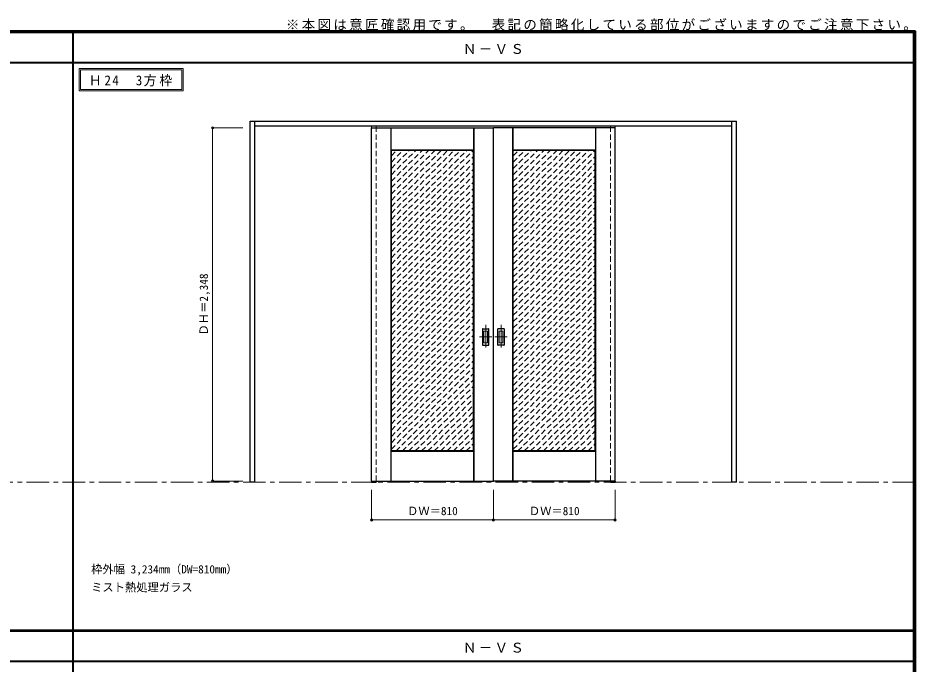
# Model space of a CAD drawing. Units: millimetres, scale not verified. Extents: x -6000 to 5700, y -4307 to 4260.
# Drawn here: x -267 to 5700, y -36 to 4260 of the extents above; entities that cross this region are included whole.
import ezdxf
from ezdxf.enums import TextEntityAlignment as Align

# ---------------------------------------------------------------- set-up
doc = ezdxf.new("R2010")
doc.units = ezdxf.units.MM
doc.header["$LTSCALE"] = 30
doc.header["$PDMODE"] = 32
doc.header["$PDSIZE"] = 15
doc.linetypes.add('CHAIN1', pattern=[8, 5, -1, 1, -1])
doc.linetypes.add('DASHED1', pattern=[1.8, 1.2, -0.6])
for name, color, linetype, lineweight in [('0-1_通り芯', 4, 'CHAIN1', 9), ('0-2_扉', 3, 'Continuous', 25), ('0-3_仕上げ', 7, 'Continuous', 18), ('0-4_枠', 3, 'Continuous', 25), ('0-6_引手', 7, 'Continuous', 18), ('0-A_文字', 7, 'Continuous', 18), ('0-B_寸法', 7, 'Continuous', 9), ('0-C_ハッチ', 4, 'DASHED1', 9), ('F-1_枠', 6, 'Continuous', 40)]:
    doc.layers.add(name, color=color, linetype=linetype, lineweight=lineweight)
doc.styles.add('ＭＳ ゴシック', font='')
doc.styles.get('ＭＳ ゴシック').set_extended_font_data('MS Gothic')

msp = doc.modelspace()

# ---------------------------------------------------------------- linework, layer by layer
at = {"layer": '0-1_通り芯'}
for p, q in [((2844, 2220), (2844, 2058)), ((2946, 2220), (2946, 2058)), ((2885, 2139), (2803, 2139)), ((2905, 2139), (2987, 2139))]:
    msp.add_line(p, q, dxfattribs=at)
at = {"layer": '0-1_通り芯', "color": 7, "lineweight": 18}
msp.add_line((-5490, 1173), (5690, 1173), dxfattribs=at)
at = {"layer": '0-2_扉'}
for p, q in [((2085, 3529.5), (2895, 3529.5)), ((2085, 1181.5), (2085, 3529.5)), ((3705, 3529.5), (2895, 3529.5)), ((2895, 1181.5), (2895, 3529.5)), ((3705, 1181.5), (3705, 3529.5)), ((2085, 1181.5), (2895, 1181.5)), ((3705, 1181.5), (2895, 1181.5))]:
    msp.add_line(p, q, dxfattribs=at)
at = {"layer": '0-3_仕上げ'}
for p, q in [((2213, 1181.5), (2213, 3529.5)), ((2214.5, 3382), (2214.5, 3529.5)), ((2216, 3383.5), (2216, 3529.5)), ((2764, 3383.5), (2764, 3529.5)), ((2765.5, 3382), (2765.5, 3529.5)), ((2767, 1181.5), (2767, 3529.5)), ((3023, 1181.5), (3023, 3529.5)), ((3024.5, 3382), (3024.5, 3529.5)), ((3026, 3383.5), (3026, 3529.5)), ((3574, 3383.5), (3574, 3529.5)), ((3575.5, 3382), (3575.5, 3529.5)), ((3577, 1181.5), (3577, 3529.5)), ((2217, 3379.5), (2214.5, 3382)), ((3027, 3379.5), (3024.5, 3382)), ((2214.5, 1181.5), (2214.5, 1379)), ((2216, 1181.5), (2216, 1377.5)), ((2764, 1377.5), (2216, 1377.5)), ((2763, 1381.5), (2765.5, 1379)), ((2764, 1377.5), (2765.5, 1379)), ((2764, 1181.5), (2764, 1377.5)), ((2765.5, 1181.5), (2765.5, 1379)), ((3024.5, 1181.5), (3024.5, 1379)), ((3026, 1181.5), (3026, 1377.5)), ((3574, 1377.5), (3026, 1377.5)), ((3573, 1381.5), (3575.5, 1379)), ((3574, 1377.5), (3575.5, 1379)), ((3574, 1181.5), (3574, 1377.5)), ((3575.5, 1181.5), (3575.5, 1379))]:
    msp.add_line(p, q, dxfattribs=at)
at = {"layer": '0-3_仕上げ', "color": 3, "lineweight": 25}
for p, q in [((2763, 3379.5), (2217, 3379.5)), ((2217, 1381.5), (2217, 3379.5)), ((2763, 1381.5), (2763, 3379.5)), ((3573, 3379.5), (3027, 3379.5)), ((3027, 1381.5), (3027, 3379.5)), ((3573, 1381.5), (3573, 3379.5)), ((2763, 1381.5), (2217, 1381.5)), ((3573, 1381.5), (3027, 1381.5))]:
    msp.add_line(p, q, dxfattribs=at)
at = {"layer": '0-3_仕上げ'}
for points in [[(2764, 3383.5), (2216, 3383.5), (2214.5, 3382)], [(2764, 3383.5), (2765.5, 3382), (2763, 3379.5)], [(3574, 3383.5), (3026, 3383.5), (3024.5, 3382)], [(3574, 3383.5), (3575.5, 3382), (3573, 3379.5)], [(2216, 1377.5), (2214.5, 1379), (2217, 1381.5)], [(3026, 1377.5), (3024.5, 1379), (3027, 1381.5)]]:
    msp.add_lwpolyline(points, dxfattribs=at)
at = {"layer": '0-4_枠'}
for p, q in [((1278, 1173), (1278, 3573)), ((1278, 3573), (4512, 3573)), ((1308, 1173), (1308, 3573)), ((1308, 3543), (4482, 3543)), ((4482, 1173), (4482, 3573)), ((4512, 1173), (4512, 3573)), ((1308, 1173), (1278, 1173)), ((2085, 1181.5), (2085, 1173)), ((2085, 1173), (2115, 1173)), ((2115, 1181.5), (2115, 1173)), ((3675, 1181.5), (3675, 1173)), ((3675, 1173), (3705, 1173)), ((3705, 1181.5), (3705, 1173)), ((4512, 1173), (4482, 1173))]:
    msp.add_line(p, q, dxfattribs=at)
at = {"layer": '0-4_枠', "color": 4, "linetype": 'DASHED1', "lineweight": 9}
for p, q in [((2085, 1181.5), (2085, 3543)), ((2115, 1181.5), (2115, 3543)), ((3675, 1181.5), (3675, 3543)), ((3705, 1181.5), (3705, 3543))]:
    msp.add_line(p, q, dxfattribs=at)
at = {"layer": '0-6_引手', "color": 3, "lineweight": 25}
for p, q in [((2823, 2192.5), (2823, 2085.5)), ((2824.5, 2194), (2863.5, 2194)), ((2865, 2085.5), (2865, 2192.5)), ((2925, 2085.5), (2925, 2192.5)), ((2965.5, 2194), (2926.5, 2194)), ((2967, 2192.5), (2967, 2085.5)), ((2824.5, 2084), (2863.5, 2084)), ((2965.5, 2084), (2926.5, 2084))]:
    msp.add_line(p, q, dxfattribs=at)
at = {"layer": '0-6_引手'}
for p, q in [((2831.5, 2176.5), (2831.5, 2101.5)), ((2833, 2178), (2855, 2178)), ((2856.5, 2101.5), (2856.5, 2176.5)), ((2933.5, 2101.5), (2933.5, 2176.5)), ((2957, 2178), (2935, 2178)), ((2958.5, 2176.5), (2958.5, 2101.5)), ((2833, 2100), (2855, 2100)), ((2957, 2100), (2935, 2100))]:
    msp.add_line(p, q, dxfattribs=at)
at = {"layer": '0-6_引手', "color": 3, "lineweight": 25}
for centre, start, end in [((2824.5, 2192.5), 90, 180), ((2863.5, 2192.5), 0, 90), ((2926.5, 2192.5), 90, 180), ((2965.5, 2192.5), 0, 90), ((2824.5, 2085.5), 180, 270), ((2863.5, 2085.5), 270, 0), ((2926.5, 2085.5), 180, 270), ((2965.5, 2085.5), 270, 0)]:
    msp.add_arc(centre, 1.5, start, end, dxfattribs=at)
at = {"layer": '0-6_引手'}
for centre, start, end in [((2833, 2176.5), 90, 180), ((2855, 2176.5), 0, 90), ((2935, 2176.5), 90, 180), ((2957, 2176.5), 0, 90), ((2833, 2101.5), 180, 270), ((2855, 2101.5), 270, 0), ((2935, 2101.5), 180, 270), ((2957, 2101.5), 270, 0)]:
    msp.add_arc(centre, 1.5, start, end, dxfattribs=at)
at = {"layer": '0-A_文字'}
for p, q in [((140, 3925), (140, 3775)), ((150, 3915), (150, 3785)), ((150, 3915), (822.62, 3915)), ((822.62, 3915), (822.62, 3785)), ((140, 3775), (832.62, 3775)), ((150, 3785), (822.62, 3785))]:
    msp.add_line(p, q, dxfattribs=at)
msp.add_lwpolyline([(140, 3925), (832.62, 3925), (832.62, 3775)], dxfattribs=at)
at = {"layer": '0-B_寸法', "color": 4}
for p, q in [((1028, 3529.5), (1228, 3529.5)), ((1028, 3529.5), (1028, 1181.5)), ((1028, 1181.5), (1228, 1181.5)), ((2085, 923), (2085, 1123)), ((2085, 923), (2085, 1123)), ((2895, 923), (2895, 1123)), ((2895, 923), (2895, 1123)), ((3705, 923), (3705, 1123)), ((3705, 923), (3705, 1123)), ((2085, 923), (3705, 923)), ((2085, 923), (3705, 923))]:
    msp.add_line(p, q, dxfattribs=at)
at = {"layer": '0-B_寸法'}
for p in [(1028, 3529.5), (1028, 1181.5), (2085, 923), (2895, 923), (3705, 923)]:
    msp.add_point(p, dxfattribs=at)
at = {"layer": '0-C_ハッチ'}
for p, q in [((2217, 3344.56), (2251.94, 3379.5)), ((2217, 3259.71), (2336.79, 3379.5)), ((2217, 3302.13), (2294.37, 3379.5)), ((2217, 2877.87), (2718.63, 3379.5)), ((2217, 2920.3), (2676.2, 3379.5)), ((2217, 2962.72), (2633.78, 3379.5)), ((2217, 3005.15), (2591.35, 3379.5)), ((2217, 3047.57), (2548.93, 3379.5)), ((2217, 3090), (2506.5, 3379.5)), ((2217, 3132.43), (2464.07, 3379.5)), ((2217, 3174.85), (2421.65, 3379.5)), ((2217, 3217.28), (2379.22, 3379.5)), ((2217, 2835.44), (2761.06, 3379.5)), ((3027, 3344.56), (3061.94, 3379.5)), ((3027, 3259.71), (3146.79, 3379.5)), ((3027, 3302.13), (3104.37, 3379.5)), ((3027, 2877.87), (3528.63, 3379.5)), ((3027, 2920.3), (3486.2, 3379.5)), ((3027, 2962.72), (3443.78, 3379.5)), ((3027, 3005.15), (3401.35, 3379.5)), ((3027, 3047.57), (3358.93, 3379.5)), ((3027, 3090), (3316.5, 3379.5)), ((3027, 3132.43), (3274.07, 3379.5)), ((3027, 3174.85), (3231.65, 3379.5)), ((3027, 3217.28), (3189.22, 3379.5)), ((3027, 2835.44), (3571.06, 3379.5)), ((2217, 2793.02), (2763, 3339.02)), ((2217, 2750.59), (2763, 3296.59)), ((3027, 2793.02), (3573, 3339.02)), ((3027, 2750.59), (3573, 3296.59)), ((2217, 2708.16), (2763, 3254.16)), ((3027, 2708.16), (3573, 3254.16)), ((2217, 2665.74), (2763, 3211.74)), ((2217, 2623.31), (2763, 3169.31)), ((3027, 2665.74), (3573, 3211.74)), ((3027, 2623.31), (3573, 3169.31)), ((2217, 2580.88), (2763, 3126.88)), ((3027, 2580.88), (3573, 3126.88)), ((2217, 2538.46), (2763, 3084.46)), ((3027, 2538.46), (3573, 3084.46)), ((2217, 2496.03), (2763, 3042.03)), ((2217, 2453.6), (2763, 2999.6)), ((3027, 2496.03), (3573, 3042.03)), ((3027, 2453.6), (3573, 2999.6)), ((2217, 2411.18), (2763, 2957.18)), ((3027, 2411.18), (3573, 2957.18)), ((2217, 2368.75), (2763, 2914.75)), ((2217, 2326.33), (2763, 2872.33)), ((3027, 2368.75), (3573, 2914.75)), ((3027, 2326.33), (3573, 2872.33)), ((2217, 2283.9), (2763, 2829.9)), ((3027, 2283.9), (3573, 2829.9)), ((2217, 2241.47), (2763, 2787.47)), ((2217, 2199.05), (2763, 2745.05)), ((3027, 2241.47), (3573, 2787.47)), ((3027, 2199.05), (3573, 2745.05)), ((2217, 2156.62), (2763, 2702.62)), ((3027, 2156.62), (3573, 2702.62)), ((2217, 2114.19), (2763, 2660.19)), ((3027, 2114.19), (3573, 2660.19)), ((2217, 2071.77), (2763, 2617.77)), ((2217, 2029.34), (2763, 2575.34)), ((3027, 2071.77), (3573, 2617.77)), ((3027, 2029.34), (3573, 2575.34)), ((2217, 1986.91), (2763, 2532.91)), ((3027, 1986.91), (3573, 2532.91)), ((2217, 1944.49), (2763, 2490.49)), ((2217, 1902.06), (2763, 2448.06)), ((3027, 1944.49), (3573, 2490.49)), ((3027, 1902.06), (3573, 2448.06)), ((2217, 1859.64), (2763, 2405.64)), ((3027, 1859.64), (3573, 2405.64)), ((2217, 1817.21), (2763, 2363.21)), ((3027, 1817.21), (3573, 2363.21)), ((2217, 1774.78), (2763, 2320.78)), ((2217, 1732.36), (2763, 2278.36)), ((3027, 1774.78), (3573, 2320.78)), ((3027, 1732.36), (3573, 2278.36)), ((2217, 1689.93), (2763, 2235.93)), ((3027, 1689.93), (3573, 2235.93)), ((2217, 1647.5), (2763, 2193.5)), ((2217, 1605.08), (2763, 2151.08)), ((3027, 1647.5), (3573, 2193.5)), ((3027, 1605.08), (3573, 2151.08)), ((2217, 1562.65), (2763, 2108.65)), ((3027, 1562.65), (3573, 2108.65)), ((2217, 1520.22), (2763, 2066.22)), ((3027, 1520.22), (3573, 2066.22)), ((2217, 1477.8), (2763, 2023.8)), ((2217, 1435.37), (2763, 1981.37)), ((3027, 1477.8), (3573, 2023.8)), ((3027, 1435.37), (3573, 1981.37)), ((2217, 1392.94), (2763, 1938.94)), ((3027, 1392.94), (3573, 1938.94)), ((2247.98, 1381.5), (2763, 1896.52)), ((2290.41, 1381.5), (2763, 1854.09)), ((3057.98, 1381.5), (3573, 1896.52)), ((3100.41, 1381.5), (3573, 1854.09)), ((2332.83, 1381.5), (2763, 1811.67)), ((3142.83, 1381.5), (3573, 1811.67)), ((2375.26, 1381.5), (2763, 1769.24)), ((3185.26, 1381.5), (3573, 1769.24)), ((2417.69, 1381.5), (2763, 1726.81)), ((2460.11, 1381.5), (2763, 1684.39)), ((3227.69, 1381.5), (3573, 1726.81)), ((3270.11, 1381.5), (3573, 1684.39)), ((2502.54, 1381.5), (2763, 1641.96)), ((3312.54, 1381.5), (3573, 1641.96)), ((2544.97, 1381.5), (2763, 1599.53)), ((2587.39, 1381.5), (2763, 1557.11)), ((3354.97, 1381.5), (3573, 1599.53)), ((3397.39, 1381.5), (3573, 1557.11)), ((2629.82, 1381.5), (2763, 1514.68)), ((3439.82, 1381.5), (3573, 1514.68)), ((2672.25, 1381.5), (2763, 1472.25)), ((3482.25, 1381.5), (3573, 1472.25)), ((2714.67, 1381.5), (2763, 1429.83)), ((2757.1, 1381.5), (2763, 1387.4)), ((3524.67, 1381.5), (3573, 1429.83)), ((3567.1, 1381.5), (3573, 1387.4))]:
    msp.add_line(p, q, dxfattribs=at)
at = {"layer": 'F-1_枠'}
for p, q in [((-6000, 4175), (5700, 4175)), ((-6000, 4170), (5700, 4170)), ((-6000, 4165), (5700, 4165)), ((100, -3790), (100, 4175)), ((5690, 4175), (5690, -4205)), ((5695, 4175), (5695, -4205)), ((5700, 4175), (5700, -4205)), ((-6000, 3965), (5700, 3965)), ((-6000, 190.5), (5700, 190.5)), ((-6000, 187.5), (5700, 187.5)), ((-6000, 184.5), (5700, 184.5)), ((-6000, -15.5), (5700, -15.5))]:
    msp.add_line(p, q, dxfattribs=at)

# ---------------------------------------------------------------- texts
at = {"layer": '0-A_文字', "style": 'ＭＳ ゴシック'}
for s, p in [('枠外幅 3,234mm（DW=810mm）', (220, 550.5)), ('ミスト熱処理ガラス', (220, 430.5))]:
    msp.add_text(s, height=54.99, dxfattribs=at).set_placement(p, align=Align.BOTTOM_LEFT)
at = {"layer": '0-A_文字', "char_height": 65.98, "attachment_point": 7, "style": 'ＭＳ ゴシック'}
for s, insert in [('\\T1.17;Ｎ－ＶＳ', (2692.5, 4020)), ('\\T1.22;\\W0.95;Ｈ24\u30003方枠', (204.66, 3805)), ('\\T1.17;Ｎ－ＶＳ', (2692.5, 39.5))]:
    msp.add_mtext(s, dxfattribs=dict(at, insert=insert))
at = {"layer": '0-B_寸法', "style": 'ＭＳ ゴシック'}
msp.add_text('ＤＨ＝2,348', height=54.99, rotation=90, dxfattribs=at).set_placement((1013, 2149.25), align=Align.BOTTOM_LEFT)
for p in [(2321.25, 938), (2321.25, 938), (3131.25, 938), (3131.25, 938)]:
    msp.add_text('ＤＷ＝810', height=54.99, dxfattribs=at).set_placement(p, align=Align.BOTTOM_LEFT)
at = {"layer": '0-C_ハッチ', "color": 7, "insert": (1515, 4175), "char_height": 65.98, "attachment_point": 7, "style": 'ＭＳ ゴシック'}
msp.add_mtext('\\T1.17;※本図は意匠確認用です。\u3000表記の簡略化している部位がございますのでご注意下さい。', dxfattribs=at)

doc.saveas('drawing.dxf')
